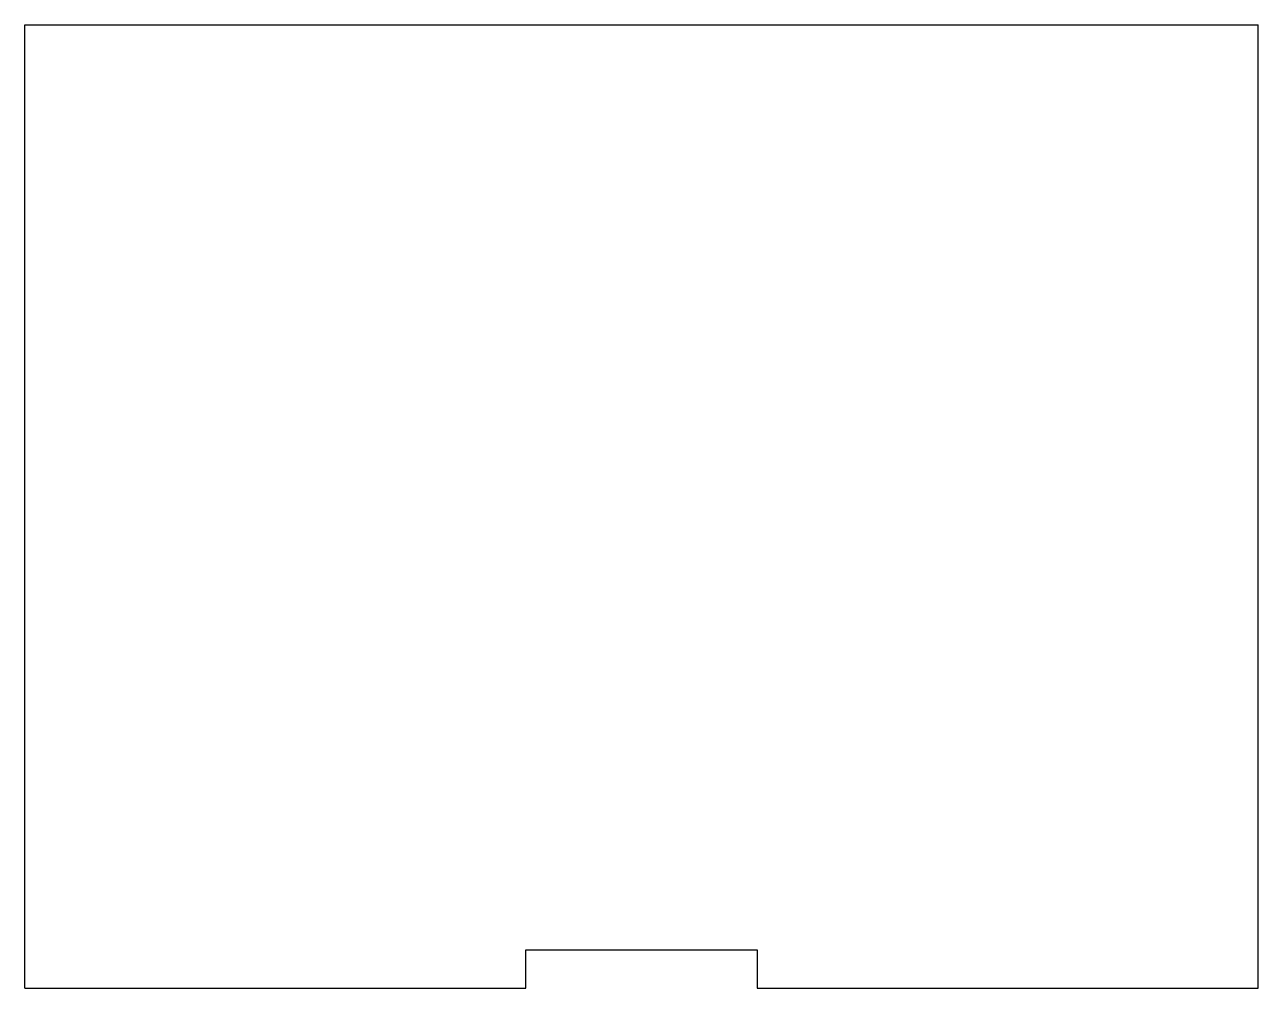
# Model space of a CAD drawing. Header units: millimetres. Extents: x -10 to 86, y -14.5 to 60.5.
import ezdxf

# ---------------------------------------------------------------- set-up
doc = ezdxf.new("R2010")
doc.units = ezdxf.units.MM

msp = doc.modelspace()

# ---------------------------------------------------------------- linework, layer by layer
for p, q in [((-10, -14.5), (-10, 60.5)), ((-10, 60.5), (86, 60.5)), ((86, -14.5), (86, 60.5)), ((29, -14.5), (29, -11.5)), ((29, -11.5), (47, -11.5)), ((47, -11.5), (47, -14.5)), ((-10, -14.5), (29, -14.5)), ((47, -14.5), (86, -14.5))]:
    msp.add_line(p, q)

doc.saveas('drawing.dxf')
